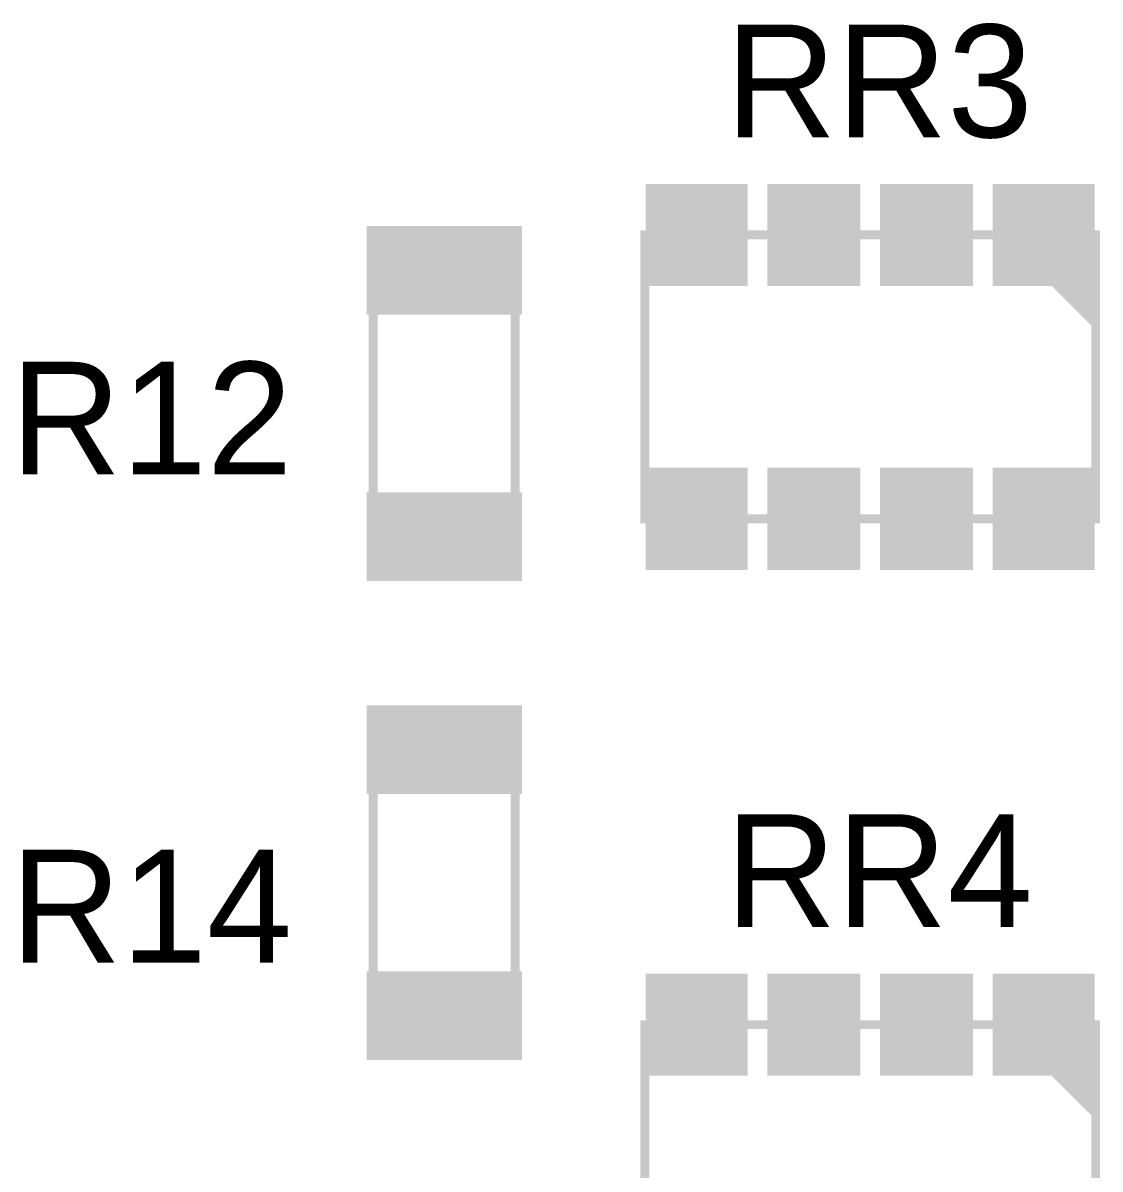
# Model space of a CAD drawing. Extents: x 25 to 880, y 8 to 306.
# Drawn here: x 142.36 to 157.53, y 194.11 to 210.26 of the extents above; entities that cross this region are included whole.
import ezdxf
from ezdxf.enums import TextEntityAlignment as Align

# ---------------------------------------------------------------- set-up
doc = ezdxf.new("R2010")
doc.units = 0
doc.header["$MEASUREMENT"] = 0
doc.layers.add('TOP', color=7, linetype='Continuous')
doc.layers.add('TOP_PIN', color=7, linetype='Continuous')

msp = doc.modelspace()

# ---------------------------------------------------------------- linework, layer by layer
at = {"layer": 'TOP', "const_width": 0.125}
for points in [[(151.1196, 207.2716), (157.4696, 207.2716), (157.4696, 203.2716), (151.1196, 203.2716)], [(147.2946, 206.8341), (149.2946, 206.8341), (149.2946, 202.9591), (147.2946, 202.9591)], [(147.2946, 200.0841), (149.2946, 200.0841), (149.2946, 196.2091), (147.2946, 196.2091)], [(151.1196, 196.1466), (157.4696, 196.1466), (157.4696, 192.1466), (151.1196, 192.1466)]]:
    msp.add_lwpolyline(points, close=True, dxfattribs=at)
for points in [[(157.4696, 206.0216), (156.2196, 207.2716)], [(157.4696, 206.1466), (156.3446, 207.2716)], [(157.4696, 206.2716), (156.4696, 207.2716)], [(157.4696, 206.3966), (156.5946, 207.2716)], [(157.4696, 206.5216), (156.7196, 207.2716)], [(157.4696, 206.6466), (156.8446, 207.2716)], [(157.4696, 206.7716), (156.9696, 207.2716)], [(157.4696, 206.8966), (157.0946, 207.2716)], [(157.4696, 207.0216), (157.2196, 207.2716)], [(157.4696, 207.1466), (157.3446, 207.2716)], [(157.4696, 194.8966), (156.2196, 196.1466)], [(157.4696, 195.0216), (156.3446, 196.1466)], [(157.4696, 195.1466), (156.4696, 196.1466)], [(157.4696, 195.2716), (156.5946, 196.1466)], [(157.4696, 195.3966), (156.7196, 196.1466)], [(157.4696, 195.5216), (156.8446, 196.1466)], [(157.4696, 195.6466), (156.9696, 196.1466)], [(157.4696, 195.7716), (157.0946, 196.1466)], [(157.4696, 195.8966), (157.2196, 196.1466)], [(157.4696, 196.0216), (157.3446, 196.1466)]]:
    msp.add_lwpolyline(points, dxfattribs=at)
at = {"layer": 'TOP_PIN', "const_width": 0.125}
for points in [[(151.1946, 206.6154), (151.1946, 207.9279), (152.5071, 207.9279), (152.5071, 206.6154)], [(152.9071, 206.6154), (152.9071, 207.9279), (154.0946, 207.9279), (154.0946, 206.6154)], [(154.4946, 206.6154), (154.4946, 207.9279), (155.6821, 207.9279), (155.6821, 206.6154)], [(156.0821, 206.6154), (156.0821, 207.9279), (157.3946, 207.9279), (157.3946, 206.6154)], [(147.2634, 206.2091), (147.2634, 207.3341), (149.3259, 207.3341), (149.3259, 206.2091)], [(151.1946, 202.6154), (151.1946, 203.9279), (152.5071, 203.9279), (152.5071, 202.6154)], [(152.9071, 202.6154), (152.9071, 203.9279), (154.0946, 203.9279), (154.0946, 202.6154)], [(154.4946, 202.6154), (154.4946, 203.9279), (155.6821, 203.9279), (155.6821, 202.6154)], [(156.0821, 202.6154), (156.0821, 203.9279), (157.3946, 203.9279), (157.3946, 202.6154)], [(147.2634, 202.4591), (147.2634, 203.5841), (149.3259, 203.5841), (149.3259, 202.4591)], [(147.2634, 199.4591), (147.2634, 200.5841), (149.3259, 200.5841), (149.3259, 199.4591)], [(147.2634, 195.7091), (147.2634, 196.8341), (149.3259, 196.8341), (149.3259, 195.7091)], [(151.1946, 195.4904), (151.1946, 196.8029), (152.5071, 196.8029), (152.5071, 195.4904)], [(152.9071, 195.4904), (152.9071, 196.8029), (154.0946, 196.8029), (154.0946, 195.4904)], [(154.4946, 195.4904), (154.4946, 196.8029), (155.6821, 196.8029), (155.6821, 195.4904)], [(156.0821, 195.4904), (156.0821, 196.8029), (157.3946, 196.8029), (157.3946, 195.4904)]]:
    msp.add_lwpolyline(points, close=True, dxfattribs=at)
for points in [[(151.1946, 207.8929), (152.5071, 207.8929)], [(151.1946, 207.7679), (152.5071, 207.7679)], [(152.9071, 207.8929), (154.0946, 207.8929)], [(152.9071, 207.7679), (154.0946, 207.7679)], [(154.4946, 207.8929), (155.6821, 207.8929)], [(154.4946, 207.7679), (155.6821, 207.7679)], [(156.0821, 207.8929), (157.3946, 207.8929)], [(156.0821, 207.7679), (157.3946, 207.7679)], [(151.1946, 207.6429), (152.5071, 207.6429)], [(152.9071, 207.6429), (154.0946, 207.6429)], [(154.4946, 207.6429), (155.6821, 207.6429)], [(156.0821, 207.6429), (157.3946, 207.6429)], [(151.1946, 207.5179), (152.5071, 207.5179)], [(152.9071, 207.5179), (154.0946, 207.5179)], [(154.4946, 207.5179), (155.6821, 207.5179)], [(156.0821, 207.5179), (157.3946, 207.5179)], [(147.2634, 207.2679), (149.3259, 207.2679)], [(151.1946, 207.3929), (152.5071, 207.3929)], [(151.1946, 207.2679), (152.5071, 207.2679)], [(152.9071, 207.3929), (154.0946, 207.3929)], [(152.9071, 207.2679), (154.0946, 207.2679)], [(154.4946, 207.3929), (155.6821, 207.3929)], [(154.4946, 207.2679), (155.6821, 207.2679)], [(156.0821, 207.3929), (157.3946, 207.3929)], [(156.0821, 207.2679), (157.3946, 207.2679)], [(147.2634, 207.1429), (149.3259, 207.1429)], [(151.1946, 207.1429), (152.5071, 207.1429)], [(152.9071, 207.1429), (154.0946, 207.1429)], [(154.4946, 207.1429), (155.6821, 207.1429)], [(156.0821, 207.1429), (157.3946, 207.1429)], [(147.2634, 207.0179), (149.3259, 207.0179)], [(151.1946, 207.0179), (152.5071, 207.0179)], [(152.9071, 207.0179), (154.0946, 207.0179)], [(154.4946, 207.0179), (155.6821, 207.0179)], [(156.0821, 207.0179), (157.3946, 207.0179)], [(147.2634, 206.8929), (149.3259, 206.8929)], [(151.1946, 206.8929), (152.5071, 206.8929)], [(152.9071, 206.8929), (154.0946, 206.8929)], [(154.4946, 206.8929), (155.6821, 206.8929)], [(156.0821, 206.8929), (157.3946, 206.8929)], [(147.2634, 206.7679), (149.3259, 206.7679)], [(147.2634, 206.6429), (149.3259, 206.6429)], [(151.1946, 206.7679), (152.5071, 206.7679)], [(151.1946, 206.6429), (152.5071, 206.6429)], [(152.9071, 206.7679), (154.0946, 206.7679)], [(152.9071, 206.6429), (154.0946, 206.6429)], [(154.4946, 206.7679), (155.6821, 206.7679)], [(154.4946, 206.6429), (155.6821, 206.6429)], [(156.0821, 206.7679), (157.3946, 206.7679)], [(156.0821, 206.6429), (157.3946, 206.6429)], [(147.2634, 206.5179), (149.3259, 206.5179)], [(147.2634, 206.3929), (149.3259, 206.3929)], [(147.2634, 206.2679), (149.3259, 206.2679)], [(151.1946, 203.8929), (152.5071, 203.8929)], [(152.9071, 203.8929), (154.0946, 203.8929)], [(154.4946, 203.8929), (155.6821, 203.8929)], [(156.0821, 203.8929), (157.3946, 203.8929)], [(151.1946, 203.7679), (152.5071, 203.7679)], [(152.9071, 203.7679), (154.0946, 203.7679)], [(154.4946, 203.7679), (155.6821, 203.7679)], [(156.0821, 203.7679), (157.3946, 203.7679)], [(151.1946, 203.6429), (152.5071, 203.6429)], [(152.9071, 203.6429), (154.0946, 203.6429)], [(154.4946, 203.6429), (155.6821, 203.6429)], [(156.0821, 203.6429), (157.3946, 203.6429)], [(147.2634, 203.5179), (149.3259, 203.5179)], [(147.2634, 203.3929), (149.3259, 203.3929)], [(151.1946, 203.5179), (152.5071, 203.5179)], [(151.1946, 203.3929), (152.5071, 203.3929)], [(152.9071, 203.5179), (154.0946, 203.5179)], [(152.9071, 203.3929), (154.0946, 203.3929)], [(154.4946, 203.5179), (155.6821, 203.5179)], [(154.4946, 203.3929), (155.6821, 203.3929)], [(156.0821, 203.5179), (157.3946, 203.5179)], [(156.0821, 203.3929), (157.3946, 203.3929)], [(147.2634, 203.2679), (149.3259, 203.2679)], [(151.1946, 203.2679), (152.5071, 203.2679)], [(152.9071, 203.2679), (154.0946, 203.2679)], [(154.4946, 203.2679), (155.6821, 203.2679)], [(156.0821, 203.2679), (157.3946, 203.2679)], [(147.2634, 203.1429), (149.3259, 203.1429)], [(151.1946, 203.1429), (152.5071, 203.1429)], [(152.9071, 203.1429), (154.0946, 203.1429)], [(154.4946, 203.1429), (155.6821, 203.1429)], [(156.0821, 203.1429), (157.3946, 203.1429)], [(147.2634, 203.0179), (149.3259, 203.0179)], [(151.1946, 203.0179), (152.5071, 203.0179)], [(152.9071, 203.0179), (154.0946, 203.0179)], [(154.4946, 203.0179), (155.6821, 203.0179)], [(156.0821, 203.0179), (157.3946, 203.0179)], [(147.2634, 202.8929), (149.3259, 202.8929)], [(147.2634, 202.7679), (149.3259, 202.7679)], [(151.1946, 202.8929), (152.5071, 202.8929)], [(151.1946, 202.7679), (152.5071, 202.7679)], [(152.9071, 202.8929), (154.0946, 202.8929)], [(152.9071, 202.7679), (154.0946, 202.7679)], [(154.4946, 202.8929), (155.6821, 202.8929)], [(154.4946, 202.7679), (155.6821, 202.7679)], [(156.0821, 202.8929), (157.3946, 202.8929)], [(156.0821, 202.7679), (157.3946, 202.7679)], [(147.2634, 202.6429), (149.3259, 202.6429)], [(151.1946, 202.6429), (152.5071, 202.6429)], [(152.9071, 202.6429), (154.0946, 202.6429)], [(154.4946, 202.6429), (155.6821, 202.6429)], [(156.0821, 202.6429), (157.3946, 202.6429)], [(147.2634, 202.5179), (149.3259, 202.5179)], [(147.2634, 200.5179), (149.3259, 200.5179)], [(147.2634, 200.3929), (149.3259, 200.3929)], [(147.2634, 200.2679), (149.3259, 200.2679)], [(147.2634, 200.1429), (149.3259, 200.1429)], [(147.2634, 200.0179), (149.3259, 200.0179)], [(147.2634, 199.8929), (149.3259, 199.8929)], [(147.2634, 199.7679), (149.3259, 199.7679)], [(147.2634, 199.6429), (149.3259, 199.6429)], [(147.2634, 199.5179), (149.3259, 199.5179)], [(147.2634, 196.7679), (149.3259, 196.7679)], [(151.1946, 196.7679), (152.5071, 196.7679)], [(152.9071, 196.7679), (154.0946, 196.7679)], [(154.4946, 196.7679), (155.6821, 196.7679)], [(156.0821, 196.7679), (157.3946, 196.7679)], [(147.2634, 196.6429), (149.3259, 196.6429)], [(151.1946, 196.6429), (152.5071, 196.6429)], [(152.9071, 196.6429), (154.0946, 196.6429)], [(154.4946, 196.6429), (155.6821, 196.6429)], [(156.0821, 196.6429), (157.3946, 196.6429)], [(147.2634, 196.5179), (149.3259, 196.5179)], [(151.1946, 196.5179), (152.5071, 196.5179)], [(152.9071, 196.5179), (154.0946, 196.5179)], [(154.4946, 196.5179), (155.6821, 196.5179)], [(156.0821, 196.5179), (157.3946, 196.5179)], [(147.2634, 196.3929), (149.3259, 196.3929)], [(151.1946, 196.3929), (152.5071, 196.3929)], [(152.9071, 196.3929), (154.0946, 196.3929)], [(154.4946, 196.3929), (155.6821, 196.3929)], [(156.0821, 196.3929), (157.3946, 196.3929)], [(147.2634, 196.2679), (149.3259, 196.2679)], [(147.2634, 196.1429), (149.3259, 196.1429)], [(151.1946, 196.2679), (152.5071, 196.2679)], [(151.1946, 196.1429), (152.5071, 196.1429)], [(152.9071, 196.2679), (154.0946, 196.2679)], [(152.9071, 196.1429), (154.0946, 196.1429)], [(154.4946, 196.2679), (155.6821, 196.2679)], [(154.4946, 196.1429), (155.6821, 196.1429)], [(156.0821, 196.2679), (157.3946, 196.2679)], [(156.0821, 196.1429), (157.3946, 196.1429)], [(147.2634, 196.0179), (149.3259, 196.0179)], [(151.1946, 196.0179), (152.5071, 196.0179)], [(152.9071, 196.0179), (154.0946, 196.0179)], [(154.4946, 196.0179), (155.6821, 196.0179)], [(156.0821, 196.0179), (157.3946, 196.0179)], [(147.2634, 195.8929), (149.3259, 195.8929)], [(151.1946, 195.8929), (152.5071, 195.8929)], [(152.9071, 195.8929), (154.0946, 195.8929)], [(154.4946, 195.8929), (155.6821, 195.8929)], [(156.0821, 195.8929), (157.3946, 195.8929)], [(147.2634, 195.7679), (149.3259, 195.7679)], [(151.1946, 195.7679), (152.5071, 195.7679)], [(151.1946, 195.6429), (152.5071, 195.6429)], [(152.9071, 195.7679), (154.0946, 195.7679)], [(152.9071, 195.6429), (154.0946, 195.6429)], [(154.4946, 195.7679), (155.6821, 195.7679)], [(154.4946, 195.6429), (155.6821, 195.6429)], [(156.0821, 195.7679), (157.3946, 195.7679)], [(156.0821, 195.6429), (157.3946, 195.6429)], [(151.1946, 195.5179), (152.5071, 195.5179)], [(152.9071, 195.5179), (154.0946, 195.5179)], [(154.4946, 195.5179), (155.6821, 195.5179)], [(156.0821, 195.5179), (157.3946, 195.5179)]]:
    msp.add_lwpolyline(points, dxfattribs=at)

# ---------------------------------------------------------------- texts
at = {"layer": 'TOP', "width": 1.019685}
for s, p in [('RR3', (154.4196, 208.6466)), ('R12', (144.1696, 203.8966)), ('RR4', (154.4196, 197.5216)), ('R14', (144.1696, 197.0216))]:
    msp.add_text(s, height=1.5875, dxfattribs=at).set_placement(p, align=Align.CENTER)

doc.saveas('drawing.dxf')
